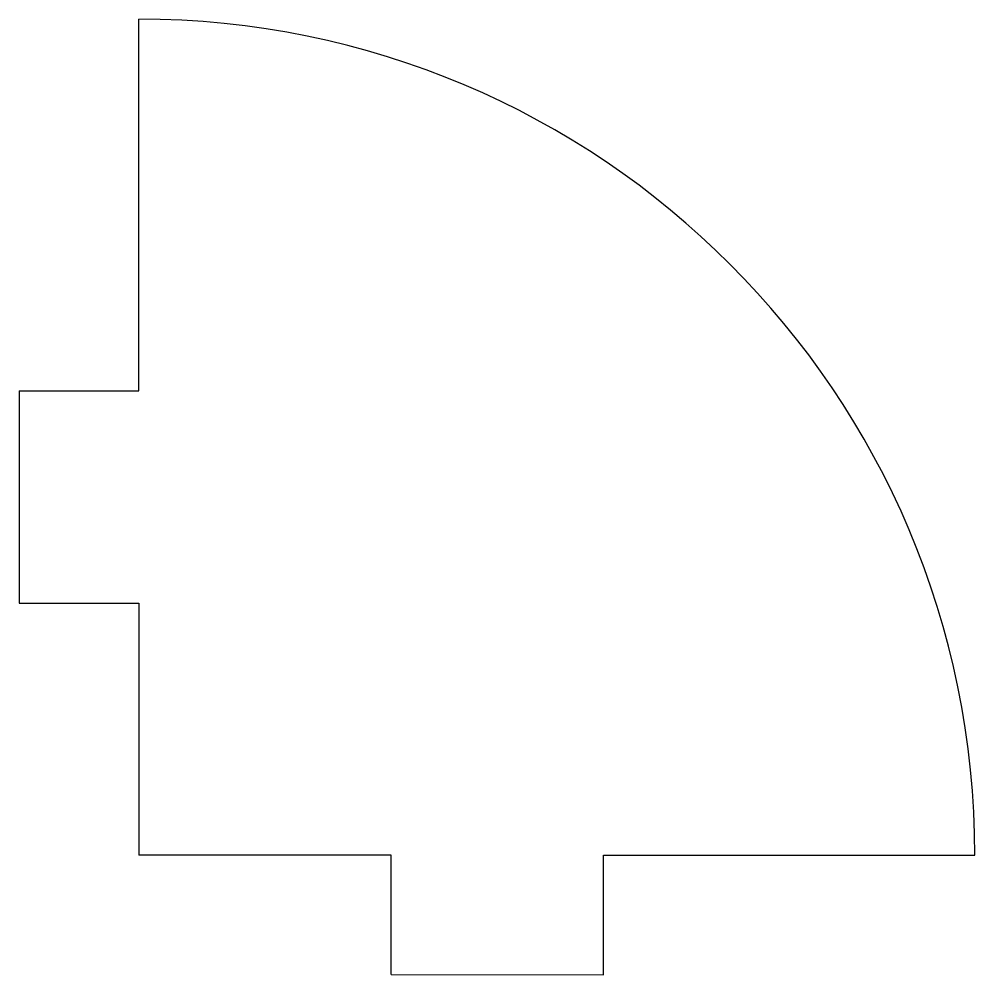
# Model space of a CAD drawing. Extents: x -16 to 16, y -4 to 28.
import ezdxf

# ---------------------------------------------------------------- set-up
doc = ezdxf.new("R2010")
doc.units = 0
doc.layers.get('0').update_dxf_attribs({"linetype": 'continuous'})

# ---------------------------------------------------------------- blocks, each defined once
blk = doc.blocks.new('BODY002')
at = {"color": 0}
for p, q in [((-12, 15.55), (-12, 27.982)), ((-16, 15.55), (-16, 8.45)), ((-16, 15.55), (-12, 15.55)), ((-16, 8.45), (-12, 8.45)), ((-12, 8.45), (-12, 0.01)), ((-3.55, 0.01), (-12, 0.01)), ((-3.55, -3.974), (-3.55, 0.01)), ((3.55, -3.99), (3.55, 0.01)), ((3.55, 0.01), (15.972, 0.01)), ((-3.55, -3.974), (3.55, -3.99))]:
    blk.add_line(p, q, dxfattribs=at)
blk.add_arc((-12, 0.01), 27.972, 0, 90, dxfattribs=at)

msp = doc.modelspace()

# ---------------------------------------------------------------- block references
at = {"color": 0}
msp.add_blockref('BODY002', (0, 0), dxfattribs=at)

doc.saveas('drawing.dxf')
